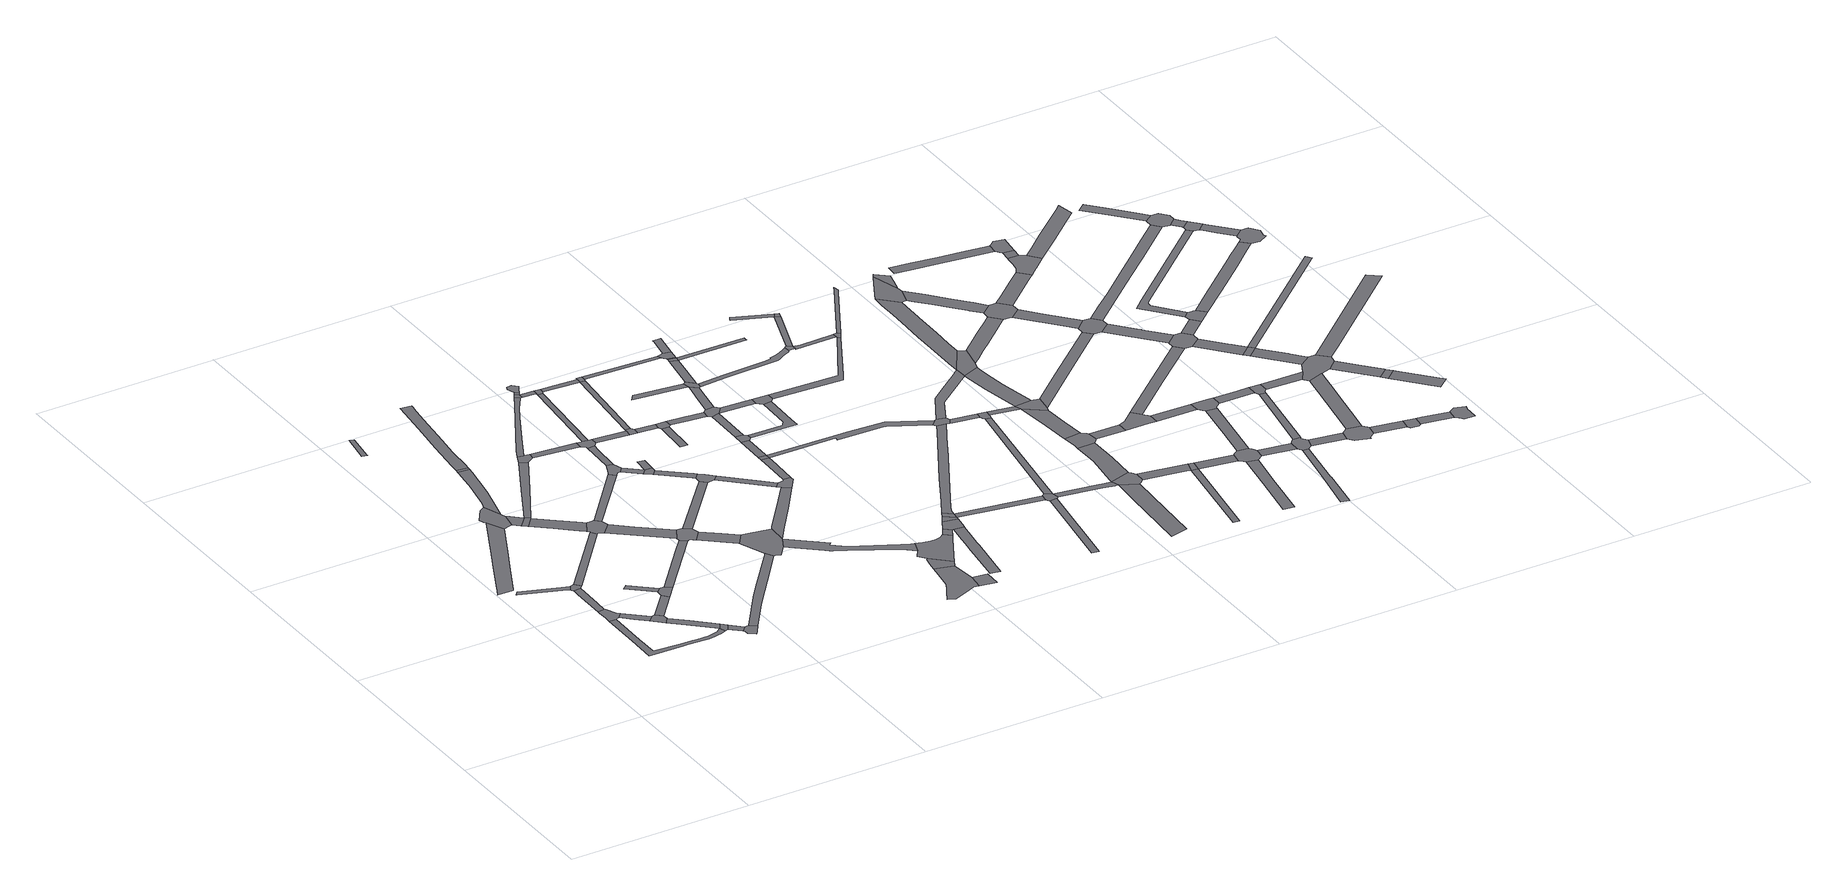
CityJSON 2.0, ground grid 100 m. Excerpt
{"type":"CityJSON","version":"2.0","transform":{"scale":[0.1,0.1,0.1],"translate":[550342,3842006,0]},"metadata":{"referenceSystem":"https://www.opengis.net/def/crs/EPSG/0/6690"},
"CityObjects":{
"road1":{"type":"Road","attributes":{"RoadStructureAttribute.sectionType":"1"},"geometry":[{"type":"MultiSurface","lod":"1","boundaries":[[[0,1,2,3,4,5,6]]]}]},
"road2":{"type":"Road","geometry":[{"type":"MultiSurface","lod":"1","boundaries":[[[7,8,9,10,11,12,13,14,15,16,17]]]}]},
"road3":{"type":"Road","attributes":{"function":"3","RoadStructureAttribute.sectionType":"1"},"geometry":[{"type":"MultiSurface","lod":"1","boundaries":[[[18,19,20,21,22,23,24,25,26,27,28,29,30]]]}]},
"road4":{"type":"Road","attributes":{"RoadStructureAttribute.sectionType":"1"},"geometry":[{"type":"MultiSurface","lod":"1","boundaries":[[[31,32,33,11,10,34,35]]]}]},
"road5":{"type":"Road","attributes":{"RoadStructureAttribute.sectionType":"1"},"geometry":[{"type":"MultiSurface","lod":"1","boundaries":[[[17,16,36,37,38]]]}]},
"road6":{"type":"Road","geometry":[{"type":"MultiSurface","lod":"1","boundaries":[[[39,40,6,5,41,31,35,42,43]]]}]},
"road7":{"type":"Road","attributes":{"RoadStructureAttribute.sectionType":"1"},"geometry":[{"type":"MultiSurface","lod":"1","boundaries":[[[14,44,45,46,47,48,49,50,51,52,53,54,55,56,57,58,59,60,61,62,63,64,65,66,67,68,69,15]]]}]},
"road8":{"type":"Road","geometry":[{"type":"MultiSurface","lod":"1","boundaries":[[[70,38,37,71,72,73]]]}]},
"road9":{"type":"Road","attributes":{"RoadStructureAttribute.sectionType":"1"},"geometry":[{"type":"MultiSurface","lod":"1","boundaries":[[[74,75,72,71,76,57,77]]]}]},
"road10":{"type":"Road","attributes":{"RoadStructureAttribute.sectionType":"1"},"geometry":[{"type":"MultiSurface","lod":"1","boundaries":[[[78,70,73,79]]]}]},
"road11":{"type":"Road","geometry":[{"type":"MultiSurface","lod":"1","boundaries":[[[77,57,56,80,81]]]}]},
"road12":{"type":"Road","geometry":[{"type":"MultiSurface","lod":"1","boundaries":[[[82,83,84,85,86,87]]]}]},
"road13":{"type":"Road","geometry":[{"type":"MultiSurface","lod":"1","boundaries":[[[88,89,90,91,92,18,30,93,94,95,96]]]}]},
"road14":{"type":"Road","attributes":{"RoadStructureAttribute.sectionType":"1"},"geometry":[{"type":"MultiSurface","lod":"1","boundaries":[[[81,80,97,98]]]}]},
"road15":{"type":"Road","attributes":{"RoadStructureAttribute.sectionType":"1"},"geometry":[{"type":"MultiSurface","lod":"1","boundaries":[[[99,39,43,100]]]}]},
"road16":{"type":"Road","geometry":[{"type":"MultiSurface","lod":"1","boundaries":[[[87,86,78,79,101,102]]]}]},
"road17":{"type":"Road","geometry":[{"type":"MultiSurface","lod":"1","boundaries":[[[103,98,97,104,105,106,107,108]]]}]},
"road18":{"type":"Road","attributes":{"RoadStructureAttribute.sectionType":"1"},"geometry":[{"type":"MultiSurface","lod":"1","boundaries":[[[109,110,111,95,94,112,113]]]}]},
"road19":{"type":"Road","geometry":[{"type":"MultiSurface","lod":"1","boundaries":[[[114,115,116,117,118,119]]]}]},
"road20":{"type":"Road","geometry":[{"type":"MultiSurface","lod":"1","boundaries":[[[113,112,120,121,122]]]}]},
"road21":{"type":"Road","attributes":{"function":"3","RoadStructureAttribute.sectionType":"1"},"geometry":[{"type":"MultiSurface","lod":"1","boundaries":[[[123,124,125,126,127,128,88,96,129,130,131,132,133]]]}]},
"road22":{"type":"Road","attributes":{"RoadStructureAttribute.sectionType":"1"},"geometry":[{"type":"MultiSurface","lod":"1","boundaries":[[[134,135,136,121,120,137,138,139,140,141]]]}]},
"road23":{"type":"Road","geometry":[{"type":"MultiSurface","lod":"1","boundaries":[[[142,123,133,143]]]}]},
"road24":{"type":"Road","attributes":{"RoadStructureAttribute.sectionType":"1"},"geometry":[{"type":"MultiSurface","lod":"1","boundaries":[[[144,145,102,101,146]]]}]},
"road25":{"type":"Road","geometry":[{"type":"MultiSurface","lod":"1","boundaries":[[[147,148,141,140,149,99,100,150,151,152,153,154,155,156,157]]]}]},
"road26":{"type":"Road","attributes":{"RoadStructureAttribute.sectionType":"1"},"geometry":[{"type":"MultiSurface","lod":"1","boundaries":[[[158,159,160,113,122,161,162]]]}]},
"road27":{"type":"Road","attributes":{"RoadStructureAttribute.sectionType":"1"},"geometry":[{"type":"MultiSurface","lod":"1","boundaries":[[[163,164,165,103,108,166,167,168,169]]]}]},
"road28":{"type":"Road","attributes":{"function":"3","RoadStructureAttribute.sectionType":"1"},"geometry":[{"type":"MultiSurface","lod":"1","boundaries":[[[170,171,172,173,174,142,143,175,176,177,178,179,180,181,182]]]}]},
"road29":{"type":"Road","attributes":{"RoadStructureAttribute.sectionType":"1"},"geometry":[{"type":"MultiSurface","lod":"1","boundaries":[[[183,153,152,184,185]]]}]},
"road30":{"type":"Road","attributes":{"RoadStructureAttribute.sectionType":"1"},"geometry":[{"type":"MultiSurface","lod":"1","boundaries":[[[186,157,156,187]]]}]},
"road31":{"type":"Road","geometry":[{"type":"MultiSurface","lod":"1","boundaries":[[[188,185,184,189,190,144,146,191,192,193,194,195,196,197,198]]]}]},
"road32":{"type":"Road","geometry":[{"type":"MultiSurface","lod":"1","boundaries":[[[199,158,162,200,201,202,203]]]}]},
"road33":{"type":"Road","attributes":{"RoadStructureAttribute.sectionType":"1"},"geometry":[{"type":"MultiSurface","lod":"1","boundaries":[[[204,196,195,205,206]]]}]},
"road34":{"type":"Road","attributes":{"RoadStructureAttribute.sectionType":"1"},"geometry":[{"type":"MultiSurface","lod":"1","boundaries":[[[201,200,207,208]]]}]},
"road35":{"type":"Road","geometry":[{"type":"MultiSurface","lod":"1","boundaries":[[[209,210,206,205,211,212,213,163,169,214,215,216,217,218]]]}]},
"road36":{"type":"Road","attributes":{"RoadStructureAttribute.sectionType":"1"},"geometry":[{"type":"MultiSurface","lod":"1","boundaries":[[[219,220,221,199,203,222,223,224,225,226]]]}]},
"road37":{"type":"Road","geometry":[{"type":"MultiSurface","lod":"1","boundaries":[[[227,228,186,187,229,230,231,232]]]}]},
"road38":{"type":"Road","attributes":{"RoadStructureAttribute.sectionType":"1"},"geometry":[{"type":"MultiSurface","lod":"1","boundaries":[[[233,198,197,234]]]}]},
"road39":{"type":"Road","attributes":{"RoadStructureAttribute.sectionType":"1"},"geometry":[{"type":"MultiSurface","lod":"1","boundaries":[[[231,230,235,236]]]}]},
"road40":{"type":"Road","attributes":{"RoadStructureAttribute.sectionType":"1"},"geometry":[{"type":"MultiSurface","lod":"1","boundaries":[[[237,238,239,240,241,227,232]]]}]},
"road41":{"type":"Road","geometry":[{"type":"MultiSurface","lod":"1","boundaries":[[[242,208,207,243,240,239,244,245,246,247,248,249]]]}]},
"road42":{"type":"Road","geometry":[{"type":"MultiSurface","lod":"1","boundaries":[[[236,235,250,251,252]]]}]},
"road43":{"type":"Road","geometry":[{"type":"MultiSurface","lod":"1","boundaries":[[[253,254,236,252]]]}]},
"road44":{"type":"Road","attributes":{"RoadStructureAttribute.sectionType":"1"},"geometry":[{"type":"MultiSurface","lod":"1","boundaries":[[[255,251,250,256,257,258,259]]]}]},
"road45":{"type":"Road","attributes":{"RoadStructureAttribute.sectionType":"1"},"geometry":[{"type":"MultiSurface","lod":"1","boundaries":[[[260,249,248,261]]]}]},
"road46":{"type":"Road","geometry":[{"type":"MultiSurface","lod":"1","boundaries":[[[262,219,226,263,264]]]}]},
"road47":{"type":"Road","attributes":{"RoadStructureAttribute.sectionType":"1"},"geometry":[{"type":"MultiSurface","lod":"1","boundaries":[[[246,245,265,266,267]]]}]},
"road48":{"type":"Road","attributes":{"RoadStructureAttribute.sectionType":"1"},"geometry":[{"type":"MultiSurface","lod":"1","boundaries":[[[268,262,264,269]]]}]},
"road49":{"type":"Road","attributes":{"RoadStructureAttribute.sectionType":"1"},"geometry":[{"type":"MultiSurface","lod":"1","boundaries":[[[270,271,272,273,274,275,217,216,276,277,278,279,280,281,282,283]]]}]},
"road50":{"type":"Road","geometry":[{"type":"MultiSurface","lod":"1","boundaries":[[[284,285,259,258,233,234,286,287]]]}]},
"road51":{"type":"Road","geometry":[{"type":"MultiSurface","lod":"1","boundaries":[[[288,289,290,291,292,268,269,293,294]]]}]},
"road52":{"type":"Road","attributes":{"RoadStructureAttribute.sectionType":"1"},"geometry":[{"type":"MultiSurface","lod":"1","boundaries":[[[295,296,297,218,217,298,299,300,301]]]}]},
"road53":{"type":"Road","attributes":{"RoadStructureAttribute.sectionType":"1"},"geometry":[{"type":"MultiSurface","lod":"1","boundaries":[[[264,263,302,303,304]]]}]},
"road54":{"type":"Road","geometry":[{"type":"MultiSurface","lod":"1","boundaries":[[[305,306,307,308,309,310,311,312,313,314,315,316,317,318,319,320]]]}]},
"road55":{"type":"Road","geometry":[{"type":"MultiSurface","lod":"1","boundaries":[[[304,303,260,261,321,322]]]}]},
"road56":{"type":"Road","geometry":[{"type":"MultiSurface","lod":"1","boundaries":[[[323,267,266,324,325,326]]]}]},
"road57":{"type":"Road","attributes":{"RoadStructureAttribute.sectionType":"1"},"geometry":[{"type":"MultiSurface","lod":"1","boundaries":[[[327,287,286,328,329,330,331]]]}]},
"road58":{"type":"Road","attributes":{"RoadStructureAttribute.sectionType":"1"},"geometry":[{"type":"MultiSurface","lod":"1","boundaries":[[[325,324,332,333]]]}]},
"road59":{"type":"Road","attributes":{"RoadStructureAttribute.sectionType":"1"},"geometry":[{"type":"MultiSurface","lod":"1","boundaries":[[[334,335,336,305,320,337]]]}]},
"road60":{"type":"Road","attributes":{"RoadStructureAttribute.sectionType":"1"},"geometry":[{"type":"MultiSurface","lod":"1","boundaries":[[[317,316,338,339]]]}]},
"road61":{"type":"Road","attributes":{"RoadStructureAttribute.sectionType":"1"},"geometry":[{"type":"MultiSurface","lod":"1","boundaries":[[[340,341,322,321,342,343,344,345]]]}]},
"road62":{"type":"Road","attributes":{"RoadStructureAttribute.sectionType":"1"},"geometry":[{"type":"MultiSurface","lod":"1","boundaries":[[[344,323,326,346]]]}]},
"road63":{"type":"Road","geometry":[{"type":"MultiSurface","lod":"1","boundaries":[[[347,348,349,350,351]]]}]},
"road64":{"type":"Road","geometry":[{"type":"MultiSurface","lod":"1","boundaries":[[[352,353,331,330,354,295,301,355,356]]]}]},
"road65":{"type":"Road","geometry":[{"type":"MultiSurface","lod":"1","boundaries":[[[333,332,357,358,347,351,359,360,361,362]]]}]},
"road66":{"type":"Road","geometry":[{"type":"MultiSurface","lod":"1","boundaries":[[[363,364,365,366,367,368,369,370,283,282,371,372,334,337,373,374,375]]]}]},
"road67":{"type":"Road","geometry":[{"type":"MultiSurface","lod":"1","boundaries":[[[376,377,378,345,344,346,379,380]]]}]},
"road68":{"type":"Road","attributes":{"RoadStructureAttribute.sectionType":"1"},"geometry":[{"type":"MultiSurface","lod":"1","boundaries":[[[381,382,352,356,383,384,385]]]}]},
"road69":{"type":"Road","geometry":[{"type":"MultiSurface","lod":"1","boundaries":[[[386,381,385,387]]]}]},
"road70":{"type":"Road","attributes":{"RoadStructureAttribute.sectionType":"1"},"geometry":[{"type":"MultiSurface","lod":"1","boundaries":[[[388,389,362,361,390,391,392]]]}]},
"road71":{"type":"Road","attributes":{"RoadStructureAttribute.sectionType":"1"},"geometry":[{"type":"MultiSurface","lod":"1","boundaries":[[[393,386,387,394,395]]]}]},
"road72":{"type":"Road","attributes":{"RoadStructureAttribute.sectionType":"1"},"geometry":[{"type":"MultiSurface","lod":"1","boundaries":[[[396,397,398,399,400,401,402,403,404,405,406,407]]]}]},
"road73":{"type":"Road","attributes":{"RoadStructureAttribute.sectionType":"1"},"geometry":[{"type":"MultiSurface","lod":"1","boundaries":[[[408,409,363,375,410,411]]]}]},
"road74":{"type":"Road","geometry":[{"type":"MultiSurface","lod":"1","boundaries":[[[412,393,395,413,414,415]]]}]},
"road75":{"type":"Road","attributes":{"RoadStructureAttribute.sectionType":"1"},"geometry":[{"type":"MultiSurface","lod":"1","boundaries":[[[416,417,412,415]]]}]},
"road76":{"type":"Road","attributes":{"RoadStructureAttribute.sectionType":"1"},"geometry":[{"type":"MultiSurface","lod":"1","boundaries":[[[418,419,420,421,422,423,424]]]}]},
"road77":{"type":"Road","geometry":[{"type":"MultiSurface","lod":"1","boundaries":[[[425,408,411,396,407,426,427]]]}]},
"road78":{"type":"Road","geometry":[{"type":"MultiSurface","lod":"1","boundaries":[[[428,429,392,391,417,416,430]]]}]},
"road79":{"type":"Road","geometry":[{"type":"MultiSurface","lod":"1","boundaries":[[[431,432,425,427,433,434,435,436]]]}]},
"road80":{"type":"Road","attributes":{"RoadStructureAttribute.sectionType":"1"},"geometry":[{"type":"MultiSurface","lod":"1","boundaries":[[[380,379,437,438]]]}]},
"road81":{"type":"Road","attributes":{"RoadStructureAttribute.sectionType":"1"},"geometry":[{"type":"MultiSurface","lod":"1","boundaries":[[[439,431,436,440]]]}]},
"road82":{"type":"Road","attributes":{"RoadStructureAttribute.sectionType":"1"},"geometry":[{"type":"MultiSurface","lod":"1","boundaries":[[[423,441,442,429,428,443,444]]]}]},
"road83":{"type":"Road","attributes":{"RoadStructureAttribute.sectionType":"1"},"geometry":[{"type":"MultiSurface","lod":"1","boundaries":[[[445,446,447,448,449,450,451,414,413]]]}]},
"road84":{"type":"Road","attributes":{"RoadStructureAttribute.sectionType":"1"},"geometry":[{"type":"MultiSurface","lod":"1","boundaries":[[[430,416,452,453]]]}]},
"road85":{"type":"Road","geometry":[{"type":"MultiSurface","lod":"1","boundaries":[[[454,455,424,423,444,456,457,458]]]}]},
"road86":{"type":"Road","attributes":{"RoadStructureAttribute.sectionType":"1"},"geometry":[{"type":"MultiSurface","lod":"1","boundaries":[[[459,454,458,460,461,462,463]]]}]},
"road87":{"type":"Road","geometry":[{"type":"MultiSurface","lod":"1","boundaries":[[[464,459,463,465]]]}]},
"road88":{"type":"Road","attributes":{"RoadStructureAttribute.sectionType":"1"},"geometry":[{"type":"MultiSurface","lod":"1","boundaries":[[[466,464,465,467]]]}]},
"road89":{"type":"Road","geometry":[{"type":"MultiSurface","lod":"1","boundaries":[[[453,452,448,447,468,469]]]}]},
"road90":{"type":"Road","geometry":[{"type":"MultiSurface","lod":"1","boundaries":[[[470,471,438,437,472,466,467,473]]]}]},
"road91":{"type":"Road","attributes":{"RoadStructureAttribute.sectionType":"1"},"geometry":[{"type":"MultiSurface","lod":"1","boundaries":[[[440,436,474,475,476]]]}]},
"road92":{"type":"Road","attributes":{"RoadStructureAttribute.sectionType":"1"},"geometry":[{"type":"MultiSurface","lod":"1","boundaries":[[[477,478,479,387,385,480,481,482,483,484,485,486,487,488,489,490]]]}]},
"road93":{"type":"Road","attributes":{"RoadStructureAttribute.sectionType":"1"},"geometry":[{"type":"MultiSurface","lod":"1","boundaries":[[[491,492,470,473,493]]]}]},
"road94":{"type":"Road","attributes":{"RoadStructureAttribute.sectionType":"1"},"geometry":[{"type":"MultiSurface","lod":"1","boundaries":[[[494,495,496,497,498,439,440,499,500,501,502,503,504,505,506]]]}]},
"road95":{"type":"Road","attributes":{"RoadStructureAttribute.sectionType":"1"},"geometry":[{"type":"MultiSurface","lod":"1","boundaries":[[[507,508,509,510]]]}]},
"road96":{"type":"Road","attributes":{"RoadStructureAttribute.sectionType":"1"},"geometry":[{"type":"MultiSurface","lod":"1","boundaries":[[[511,512,513,514,515,516,517,518,519,520,457,456,521,522,523,524,525,526,527]]]}]},
"road97":{"type":"Road","attributes":{"RoadStructureAttribute.sectionType":"1"},"geometry":[{"type":"MultiSurface","lod":"1","boundaries":[[[528,529,530,465,463]]]}]},
"road98":{"type":"Road","geometry":[{"type":"MultiSurface","lod":"1","boundaries":[[[531,532,476,475,533,508,507,534,535,536,537]]]}]},
"road99":{"type":"Road","attributes":{"RoadStructureAttribute.sectionType":"1"},"geometry":[{"type":"MultiSurface","lod":"1","boundaries":[[[538,539,540,469,468,541,542,543,544]]]}]},
"road100":{"type":"Road","attributes":{"RoadStructureAttribute.sectionType":"1"},"geometry":[{"type":"MultiSurface","lod":"1","boundaries":[[[545,546,537,536,547,548,549,550,551]]]}]},
"road101":{"type":"Road","geometry":[{"type":"MultiSurface","lod":"1","boundaries":[[[552,490,489,494,506,553,554,555]]]}]},
"road102":{"type":"Road","attributes":{"RoadStructureAttribute.sectionType":"1"},"geometry":[{"type":"MultiSurface","lod":"1","boundaries":[[[556,531,537,557]]]}]},
"road103":{"type":"Road","geometry":[{"type":"MultiSurface","lod":"1","boundaries":[[[558,559,511,527,560,561]]]}]},
"road104":{"type":"Road","attributes":{"RoadStructureAttribute.sectionType":"1"},"geometry":[{"type":"MultiSurface","lod":"1","boundaries":[[[550,562,563,564,565,566]]]}]},
"road105":{"type":"Road","attributes":{"RoadStructureAttribute.sectionType":"1"},"geometry":[{"type":"MultiSurface","lod":"1","boundaries":[[[567,554,553,568,569,570,571]]]}]},
"road106":{"type":"Road","attributes":{"RoadStructureAttribute.sectionType":"1"},"geometry":[{"type":"MultiSurface","lod":"1","boundaries":[[[572,558,561,573]]]}]},
"road107":{"type":"Road","geometry":[{"type":"MultiSurface","lod":"1","boundaries":[[[574,575,576,572,577]]]}]},
"road108":{"type":"Road","attributes":{"RoadStructureAttribute.sectionType":"1"},"geometry":[{"type":"MultiSurface","lod":"1","boundaries":[[[578,561,560,579,580,581,582]]]}]},
"road109":{"type":"Road","geometry":[{"type":"MultiSurface","lod":"1","boundaries":[[[583,571,570,584,585,556,557,586,587,588,589]]]}]},
"road110":{"type":"Road","geometry":[{"type":"MultiSurface","lod":"1","boundaries":[[[590,591,551,550,566,592,593,594,595]]]}]},
"road111":{"type":"Road","attributes":{"RoadStructureAttribute.sectionType":"1"},"geometry":[{"type":"MultiSurface","lod":"1","boundaries":[[[596,597,598,599,600,601,552,555,602,603]]]}]},
"road112":{"type":"Road","geometry":[{"type":"MultiSurface","lod":"1","boundaries":[[[577,572,573,604]]]}]},
"road113":{"type":"Road","attributes":{"RoadStructureAttribute.sectionType":"1"},"geometry":[{"type":"MultiSurface","lod":"1","boundaries":[[[605,606,607,608,551,591,609,610]]]}]},
"road114":{"type":"Road","attributes":{"RoadStructureAttribute.sectionType":"1"},"geometry":[{"type":"MultiSurface","lod":"1","boundaries":[[[589,588,611,612,613,614]]]}]},
"road115":{"type":"Road","geometry":[{"type":"MultiSurface","lod":"1","boundaries":[[[615,582,581,538,544,616]]]}]},
"road116":{"type":"Road","geometry":[{"type":"MultiSurface","lod":"1","boundaries":[[[617,618,619,620,621,605,610,622,623,624]]]}]},
"road117":{"type":"Road","attributes":{"RoadStructureAttribute.sectionType":"1"},"geometry":[{"type":"MultiSurface","lod":"1","boundaries":[[[613,625,620,619,626,627]]]}]},
"road118":{"type":"Road","attributes":{"RoadStructureAttribute.sectionType":"1"},"geometry":[{"type":"MultiSurface","lod":"1","boundaries":[[[628,629,630,631]]]}]},
"road119":{"type":"Road","attributes":{"RoadStructureAttribute.sectionType":"1"},"geometry":[{"type":"MultiSurface","lod":"1","boundaries":[[[632,595,594,633,634,628,635]]]}]},
"road120":{"type":"Road","geometry":[{"type":"MultiSurface","lod":"1","boundaries":[[[636,637,638,614,613,627,639,640]]]}]},
"road121":{"type":"Road","attributes":{"RoadStructureAttribute.sectionType":"1"},"geometry":[{"type":"MultiSurface","lod":"1","boundaries":[[[641,642,643,644,603,645,646,647,614,638]]]}]},
"road122":{"type":"Road","attributes":{"RoadStructureAttribute.sectionType":"1"},"geometry":[{"type":"MultiSurface","lod":"1","boundaries":[[[648,649,615,616,650,651]]]}]},
"road123":{"type":"Road","attributes":{"RoadStructureAttribute.sectionType":"1"},"geometry":[{"type":"MultiSurface","lod":"1","boundaries":[[[624,623,652,653]]]}]},
"road124":{"type":"Road","geometry":[{"type":"MultiSurface","lod":"1","boundaries":[[[654,655,656,596,603,644,657,658]]]}]},
"road125":{"type":"Road","geometry":[{"type":"MultiSurface","lod":"1","boundaries":[[[635,628,631,659]]]}]},
"road126":{"type":"Road","attributes":{"RoadStructureAttribute.sectionType":"1"},"geometry":[{"type":"MultiSurface","lod":"1","boundaries":[[[660,661,662,663,664,665,666,667,668,596,656,669,670,671,672]]]}]},
"road127":{"type":"Road","attributes":{"RoadStructureAttribute.sectionType":"1"},"geometry":[{"type":"MultiSurface","lod":"1","boundaries":[[[659,631,673,674,675]]]}]},
"road128":{"type":"Road","attributes":{"RoadStructureAttribute.sectionType":"1"},"geometry":[{"type":"MultiSurface","lod":"1","boundaries":[[[676,677,678,679,680,681]]]}]},
"road129":{"type":"Road","geometry":[{"type":"MultiSurface","lod":"1","boundaries":[[[682,683,653,652,684,685,686,687,688,689]]]}]},
"road130":{"type":"Road","attributes":{"RoadStructureAttribute.sectionType":"1"},"geometry":[{"type":"MultiSurface","lod":"1","boundaries":[[[690,691,692,693,694,695,696,697,658,657,698,699,700,701,702,703,704,705,706]]]}]},
"road131":{"type":"Road","geometry":[{"type":"MultiSurface","lod":"1","boundaries":[[[707,708,660,672,709,710,711]]]}]},
"road132":{"type":"Road","geometry":[{"type":"MultiSurface","lod":"1","boundaries":[[[712,713,714,675,674,715,716,676,681,717,718,719,720,721,722,723]]]}]},
"road133":{"type":"Road","attributes":{"RoadStructureAttribute.sectionType":"1"},"geometry":[{"type":"MultiSurface","lod":"1","boundaries":[[[724,725,640,639,726,727,728,729]]]}]},
"road134":{"type":"Road","attributes":{"RoadStructureAttribute.sectionType":"1"},"geometry":[{"type":"MultiSurface","lod":"1","boundaries":[[[686,685,730,731]]]}]},
"road135":{"type":"Road","geometry":[{"type":"MultiSurface","lod":"1","boundaries":[[[732,707,711,733,734]]]}]},
"road136":{"type":"Road","attributes":{"RoadStructureAttribute.sectionType":"1"},"geometry":[{"type":"MultiSurface","lod":"1","boundaries":[[[735,736,737,738,739,740,741]]]}]},
"road137":{"type":"Road","attributes":{"RoadStructureAttribute.sectionType":"1"},"geometry":[{"type":"MultiSurface","lod":"1","boundaries":[[[742,743,712,723,744]]]}]},
"road138":{"type":"Road","attributes":{"RoadStructureAttribute.sectionType":"1"},"geometry":[{"type":"MultiSurface","lod":"1","boundaries":[[[745,746,747,748,749,710,709,750,751,752,753,754,755,756]]]}]},
"road139":{"type":"Road","attributes":{"RoadStructureAttribute.sectionType":"1"},"geometry":[{"type":"MultiSurface","lod":"1","boundaries":[[[720,719,757,758]]]}]},
"road140":{"type":"Road","geometry":[{"type":"MultiSurface","lod":"1","boundaries":[[[759,756,755,760,690,706,761,762,763,764,765,766,767]]]}]},
"road141":{"type":"Road","geometry":[{"type":"MultiSurface","lod":"1","boundaries":[[[768,769,731,730,742,744,770,771,772]]]}]},
"road142":{"type":"Road","attributes":{"RoadStructureAttribute.sectionType":"1"},"geometry":[{"type":"MultiSurface","lod":"1","boundaries":[[[773,774,682,689,775,776]]]}]},
"road143":{"type":"Road","geometry":[{"type":"MultiSurface","lod":"1","boundaries":[[[777,778,779,758,757,780,781,782,735,741,783,784,785,786,787,788,789]]]}]},
"road144":{"type":"Road","attributes":{"RoadStructureAttribute.sectionType":"1"},"geometry":[{"type":"MultiSurface","lod":"1","boundaries":[[[790,791,764,763,792,793,794,795]]]}]},
"road145":{"type":"Road","attributes":{"RoadStructureAttribute.sectionType":"1"},"geometry":[{"type":"MultiSurface","lod":"1","boundaries":[[[786,785,796,797]]]}]},
"road146":{"type":"Road","attributes":{"RoadStructureAttribute.sectionType":"1"},"geometry":[{"type":"MultiSurface","lod":"1","boundaries":[[[798,772,771,799,800,801]]]}]},
"road147":{"type":"Road","attributes":{"RoadStructureAttribute.sectionType":"1"},"geometry":[{"type":"MultiSurface","lod":"1","boundaries":[[[802,803,804,777,789,805]]]}]},
"road148":{"type":"Road","attributes":{"RoadStructureAttribute.sectionType":"1"},"geometry":[{"type":"MultiSurface","lod":"1","boundaries":[[[806,807,808,809,810,811,812,813,814,815]]]}]},
"road149":{"type":"Road","geometry":[{"type":"MultiSurface","lod":"1","boundaries":[[[816,795,794,817,724,729,818,819,820,821,822,823]]]}]},
"road150":{"type":"Road","attributes":{"RoadStructureAttribute.sectionType":"1"},"geometry":[{"type":"MultiSurface","lod":"1","boundaries":[[[824,825,826,767,766,827,828,829]]]}]},
"road151":{"type":"Road","geometry":[{"type":"MultiSurface","lod":"1","boundaries":[[[801,800,830,802,805,831,832,833,834]]]}]},
"road152":{"type":"Road","attributes":{"RoadStructureAttribute.sectionType":"1"},"geometry":[{"type":"MultiSurface","lod":"1","boundaries":[[[835,836,837,820,819,838,839,840,841]]]}]},
"road153":{"type":"Road","geometry":[{"type":"MultiSurface","lod":"1","boundaries":[[[842,843,844,797,796,845,846,847,848,849,850,851,852]]]}]},
"road154":{"type":"Road","geometry":[{"type":"MultiSurface","lod":"1","boundaries":[[[853,841,840,854,773,776,855,856,857,858,859]]]}]},
"road155":{"type":"Road","geometry":[{"type":"MultiSurface","lod":"1","boundaries":[[[860,861,862,863,824,829,864,865,866,867,868,869,870]]]}]},
"road156":{"type":"Road","attributes":{"RoadStructureAttribute.sectionType":"1"},"geometry":[{"type":"MultiSurface","lod":"1","boundaries":[[[871,872,834,833,873,874]]]}]},
"road157":{"type":"Road","attributes":{"RoadStructureAttribute.sectionType":"1"},"geometry":[{"type":"MultiSurface","lod":"1","boundaries":[[[850,849,875,876]]]}]},
"road158":{"type":"Road","attributes":{"RoadStructureAttribute.sectionType":"1"},"geometry":[{"type":"MultiSurface","lod":"1","boundaries":[[[877,878,879,880,881,882,883,884,885,842,852]]]}]},
"road159":{"type":"Road","attributes":{"RoadStructureAttribute.sectionType":"1"},"geometry":[{"type":"MultiSurface","lod":"1","boundaries":[[[886,860,870,887]]]}]},
"road160":{"type":"Road","attributes":{"RoadStructureAttribute.sectionType":"1"},"geometry":[{"type":"MultiSurface","lod":"1","boundaries":[[[888,889,890,857,856,891,892]]]}]},
"road161":{"type":"Road","geometry":[{"type":"MultiSurface","lod":"1","boundaries":[[[893,894,895,815,814,896,897,886,887,898,899]]]}]},
"road162":{"type":"Road","attributes":{"RoadStructureAttribute.sectionType":"1"},"geometry":[{"type":"MultiSurface","lod":"1","boundaries":[[[900,859,858,901]]]}]},
"road163":{"type":"Road","geometry":[{"type":"MultiSurface","lod":"1","boundaries":[[[892,891,902,903]]]}]},
"road164":{"type":"Road","geometry":[{"type":"MultiSurface","lod":"1","boundaries":[[[876,875,904,905,906,907]]]}]},
"road165":{"type":"Road","attributes":{"RoadStructureAttribute.sectionType":"1"},"geometry":[{"type":"MultiSurface","lod":"1","boundaries":[[[908,909,910,911,903,902,912,913]]]}]},
"road166":{"type":"Road","geometry":[{"type":"MultiSurface","lod":"1","boundaries":[[[914,915,916,917,900,901,918,919]]]}]},
"road167":{"type":"Road","geometry":[{"type":"MultiSurface","lod":"1","boundaries":[[[913,912,920,874,873,921,882,881,922,923,924,925,926,927,928]]]}]},
"road168":{"type":"Road","attributes":{"RoadStructureAttribute.sectionType":"1"},"geometry":[{"type":"MultiSurface","lod":"1","boundaries":[[[929,907,906,930,931,932,933]]]}]},
"road169":{"type":"Road","attributes":{"RoadStructureAttribute.sectionType":"1"},"geometry":[{"type":"MultiSurface","lod":"1","boundaries":[[[934,935,936,937,938,939,823,822,940,941,942,943,944]]]}]},
"road170":{"type":"Road","attributes":{"RoadStructureAttribute.sectionType":"1"},"geometry":[{"type":"MultiSurface","lod":"1","boundaries":[[[945,946,947,948,949,867,866,950,951,952]]]}]},
"road171":{"type":"Road","attributes":{"RoadStructureAttribute.sectionType":"1"},"geometry":[{"type":"MultiSurface","lod":"1","boundaries":[[[953,954,924,923,955,956,957]]]}]},
"road172":{"type":"Road","geometry":[{"type":"MultiSurface","lod":"1","boundaries":[[[958,959,960,933,932,961,962,963,964,965,966,967,968]]]}]},
"road173":{"type":"Road","attributes":{"RoadStructureAttribute.sectionType":"1"},"geometry":[{"type":"MultiSurface","lod":"1","boundaries":[[[969,970,971,972,917,916,973,974,975,976,977]]]}]},
"road174":{"type":"Road","geometry":[{"type":"MultiSurface","lod":"1","boundaries":[[[957,956,978,979]]]}]},
"road175":{"type":"Road","attributes":{"RoadStructureAttribute.sectionType":"1"},"geometry":[{"type":"MultiSurface","lod":"1","boundaries":[[[980,981,979,978,982,983]]]}]},
"road176":{"type":"Road","attributes":{"RoadStructureAttribute.sectionType":"1"},"geometry":[{"type":"MultiSurface","lod":"1","boundaries":[[[984,985,986,987,988,919,918,989,990,991,992]]]}]},
"road177":{"type":"Road","attributes":{"RoadStructureAttribute.sectionType":"1"},"geometry":[{"type":"MultiSurface","lod":"1","boundaries":[[[993,892,903,994]]]}]},
"road178":{"type":"Road","attributes":{"RoadStructureAttribute.sectionType":"1"},"geometry":[{"type":"MultiSurface","lod":"1","boundaries":[[[995,996,997,998,999,1000,1001,1002]]]}]},
"road179":{"type":"Road","attributes":{"RoadStructureAttribute.sectionType":"1"},"geometry":[{"type":"MultiSurface","lod":"1","boundaries":[[[1003,1004,1005,928,927,1006,1007,1008]]]}]},
"road180":{"type":"Road","geometry":[{"type":"MultiSurface","lod":"1","boundaries":[[[1009,1002,1001,1010,934,944,1011,1012,1013,1014,1015,1016]]]}]},
"road181":{"type":"Road","attributes":{"RoadStructureAttribute.sectionType":"1"},"geometry":[{"type":"MultiSurface","lod":"1","boundaries":[[[1017,1013,1012,1018,1019,1020]]]}]},
"road182":{"type":"Road","geometry":[{"type":"MultiSurface","lod":"1","boundaries":[[[1020,1019,1021,1022,969,977,1023,1024,1025]]]}]},
"road183":{"type":"Road","attributes":{"RoadStructureAttribute.sectionType":"1"},"geometry":[{"type":"MultiSurface","lod":"1","boundaries":[[[1026,1025,1024,1027,1028,1029,1030]]]}]},
"road184":{"type":"Road","geometry":[{"type":"MultiSurface","lod":"1","boundaries":[[[1031,1032,1030,1029,1033,1034,1035,984,992,1036,1037,1038,1039,1040,1041,1042,1043,1044]]]}]}
},
"vertices":[
[311,1260,0],[106,1335,0],[86,1310,0],[90,1308,0],[323,1222,0],[334,1217,0],[351,1245,0],
[410,916,0],[382,967,0],[381,970,0],[379,973,0],[341,967,0],[341,951,0],[340,897,0],[340,861,0],[378,861,0],[398,868,0],[426,900,0],
[318,1977,0],[186,1712,0],[114,1567,0],[104,1548,0],[101,1542,0],[38,1416,0],[29,1397,0],[8,1358,0],[95,1355,0],[100,1363,0],[185,1531,0],[263,1685,0],[364,1885,0],
[344,1203,0],[344,1192,0],[344,1158,0],[381,1042,0],[384,1203,0],
[453,816,0],[509,763,0],[538,795,0],
[376,1255,0],[357,1247,0],[338,1212,0],[390,1210,0],[401,1223,0],
[337,641,0],[334,479,0],[364,478,0],[525,473,0],[551,472,0],[614,470,0],[633,470,0],[666,468,0],[696,471,0],[724,477,0],[745,482,0],[756,484,0],[771,491,0],[761,527,0],[739,511,0],[734,507,0],[733,506,0],[711,499,0],[679,494,0],[649,493,0],[614,494,0],[589,495,0],[523,498,0],[374,506,0],[375,638,0],[378,860,0],
[558,800,0],[568,708,0],[594,744,0],[591,770,0],
[673,668,0],[594,743,0],[624,656,0],[784,563,0],
[682,943,0],[710,910,0],
[789,500,0],[812,536,0],
[585,1115,0],[573,1102,0],[560,1090,0],[561,1089,0],[686,981,0],[709,1006,0],
[387,2113,0],[373,2103,0],[354,2090,0],[303,2016,0],[313,1990,0],[402,1894,0],[413,1897,0],[431,1985,0],[423,2014,0],
[846,448,0],[874,478,0],
[703,1639,0],[725,1611,0],
[770,980,0],[739,1007,0],
[896,481,0],[854,440,0],[852,415,0],[888,391,0],[900,408,0],[933,454,0],
[498,1928,0],[448,1971,0],[440,1977,0],[450,1866,0],[501,1925,0],
[161,2998,0],[136,2838,0],[149,2834,0],[163,2830,0],[163,2832,0],[187,2992,0],
[476,1844,0],[527,1904,0],[528,1906,0],
[452,2466,0],[451,2455,0],[447,2422,0],[435,2335,0],[426,2276,0],[400,2150,0],[452,2132,0],[474,2219,0],[485,2276,0],[513,2429,0],[516,2460,0],
[719,1741,0],[696,1760,0],[594,1845,0],[570,1764,0],[626,1715,0],[666,1679,0],[693,1656,0],[733,1729,0],
[454,2484,0],[518,2478,0],
[1030,1352,0],[968,1279,0],[1065,1327,0],
[777,1729,0],[763,1729,0],[708,1643,0],[728,1611,0],[748,1610,0],[757,1602,0],[813,1662,0],[806,1693,0],[804,1702,0],[806,1704,0],[779,1729,0],
[753,2391,0],[632,2167,0],[628,2160,0],[667,2148,0],[795,2372,0],
[1321,1030,0],[1116,777,0],[1052,697,0],[1050,617,0],[1134,721,0],[1193,796,0],[1345,989,0],
[533,3135,0],[526,3081,0],[507,2921,0],[481,2723,0],[460,2532,0],[521,2511,0],[531,2640,0],[542,2724,0],[553,2821,0],[567,2935,0],[584,3069,0],[591,3116,0],[593,3128,0],
[914,1577,0],[1030,1374,0],[1070,1445,0],
[1065,2070,0],[1095,2044,0],
[1104,1443,0],[1030,1367,0],[1030,1357,0],[1066,1328,0],[1068,1330,0],[1080,1331,0],[1092,1321,0],[1104,1312,0],[1152,1375,0],[1140,1413,0],[1106,1443,0],
[777,2444,0],[835,2395,0],[839,2434,0],[813,2437,0],[809,2437,0],
[1239,1304,0],[1264,1177,0],[1312,1242,0],
[1085,2367,0],[1089,2411,0],
[1416,1225,0],[1350,1236,0],[1279,1139,0],[1319,1038,0],[1321,1032,0],[1363,991,0],[1381,979,0],[1430,1038,0],[1465,1108,0],[1470,1216,0],
[1056,2935,0],[1024,2879,0],[802,2499,0],[886,2585,0],[982,2763,0],[1029,2843,0],[1046,2866,0],[1080,2921,0],
[1100,2150,0],[1066,2071,0],[1111,2062,0],[1128,2063,0],[1152,2094,0],[1135,2143,0],
[1406,1788,0],[1436,1758,0],
[1214,1990,0],[1239,2020,0],
[1148,2316,0],[1149,2330,0],[1150,2340,0],[1110,2338,0],[1110,2336,0],
[1117,2408,0],[1110,2347,0],[1168,2361,0],[1169,2362,0],[1171,2401,0],[1152,2403,0],[1152,2404,0],[1122,2408,0],
[1250,1959,0],[1276,1989,0],[1279,2016,0],
[1287,2098,0],[1248,2103,0],
[1423,1865,0],[1397,1834,0],[1401,1831,0],[1410,1823,0],[1436,1854,0],
[1168,2903,0],[1195,2901,0],
[1072,2962,0],[1091,2920,0],[1093,2950,0],
[1170,2363,0],[1351,2345,0],[1355,2385,0],
[1083,2982,0],[1102,2966,0],
[1983,739,0],[1974,743,0],[1928,763,0],[1695,885,0],[1632,938,0],[1646,955,0],[1586,904,0],[1602,890,0],[1618,882,0],[1677,851,0],[1904,721,0],[1947,687,0],[1967,671,0],[1990,737,0],
[1463,1831,0],[1450,1842,0],[1476,1761,0],[1505,1791,0],
[1105,3046,0],[1078,3042,0],[1069,3023,0],[1078,2998,0],[1079,2995,0],[1117,2993,0],[1134,3021,0],
[1717,1532,0],[1600,1383,0],[1484,1235,0],[1479,1128,0],[1532,1198,0],[1641,1345,0],[1757,1503,0],
[1165,2915,0],[1169,2915,0],[1171,2945,0],
[1944,482,0],[1930,399,0],[1917,322,0],[1896,284,0],[1886,268,0],[1880,257,0],[1847,198,0],[1887,177,0],[1942,200,0],[1992,222,0],[2019,233,0],[2047,229,0],[2057,317,0],[2055,333,0],[2050,400,0],[2045,456,0],
[1205,2914,0],[1207,2943,0],
[1356,2396,0],[1393,2341,0],[1397,2379,0],[1384,2394,0],
[1647,1654,0],[1619,1625,0],[1633,1612,0],[1698,1550,0],[1725,1579,0],
[1504,2330,0],[1508,2368,0],
[1968,583,0],[1960,576,0],[1953,534,0],[2066,493,0],
[2139,214,0],[2140,304,0],
[1408,2931,0],[1284,2937,0],[1288,2911,0],[1405,2902,0],[1406,2902,0],[1409,2931,0],
[1436,2899,0],
[1513,2314,0],[1500,2118,0],[1520,2117,0],[1540,2115,0],[1553,2311,0],
[1766,1595,0],[1756,1582,0],[1708,1541,0],[1806,1570,0],[1807,1593,0],
[1505,2328,0],[1509,2320,0],[1560,2317,0],[1566,2322,0],[1567,2323,0],[1566,2363,0],
[2152,742,0],[2124,723,0],[2104,718,0],[2100,718,0],[2071,717,0],[2029,724,0],[2014,729,0],[2008,731,0],[1966,669,0],[1937,626,0],[2092,540,0],[2171,680,0],[2188,710,0],
[1429,2940,0],[1410,2941,0],[1410,2936,0],[1437,2912,0],[1439,2940,0],
[1770,1808,0],[1769,1768,0],[1814,1783,0],[1814,1801,0],[1814,1807,0],
[1771,1836,0],[1814,1834,0],
[1677,2353,0],[1676,2353,0],[1673,2313,0],[1763,2304,0],[1770,2344,0],
[1775,2004,0],[1814,1843,0],[1819,2001,0],
[2222,757,0],[2209,678,0],[2207,661,0],[2205,648,0],[2194,580,0],[2193,572,0],[2153,301,0],[2206,292,0],[2249,563,0],[2253,593,0],[2265,669,0],[2278,750,0],
[2178,788,0],[2173,779,0],[2208,746,0],[2215,757,0],
[1776,2062,0],[1837,2016,0],[1836,2046,0],[1820,2061,0],
[1826,2297,0],[1781,2287,0],
[1559,2659,0],[1546,2642,0],[1532,2624,0],[1544,2623,0],[1831,2590,0],[1833,2590,0],[1825,2627,0],
[2211,845,0],[2279,753,0],[2291,830,0],
[1837,2364,0],[1790,2359,0],[1858,2337,0],
[2238,893,0],[2217,856,0],[2292,833,0],[2293,841,0],[2293,844,0],[2294,846,0],
[1863,2897,0],[1854,2920,0],
[2254,920,0],[2298,882,0],
[1827,2558,0],[1811,2479,0],[1858,2477,0],[1872,2556,0],
[2095,2010,0],[2096,2067,0],[2101,2264,0],[2056,2259,0],[2051,2068,0],[2036,2049,0],[2030,2041,0],
[2029,2287,0],[2031,2330,0],
[1842,2639,0],[1828,2629,0],[1881,2564,0],[1888,2593,0],[1882,2602,0],
[1878,2847,0],[1883,2608,0],[1916,2809,0],[1921,2835,0],[1922,2835,0],
[1881,2868,0],[1925,2858,0],
[1883,2877,0],[1926,2867,0],
[2121,2282,0],[2123,2327,0],
[1891,2931,0],[1875,2926,0],[1871,2888,0],[1935,2921,0],
[2748,772,0],[2749,771,0],[2753,809,0],
[2470,1814,0],[2265,1822,0],[2188,1824,0],[2188,1801,0],[2187,1799,0],[2186,1792,0],[2183,1783,0],[2187,1783,0],[2243,1779,0],[2448,1776,0],[2450,1775,0],[2454,1773,0],[2654,1670,0],[2684,1701,0],
[1913,3061,0],[1912,3051,0],[1958,3059,0],
[2665,1651,0],[2640,1604,0],[2528,1408,0],[2416,1212,0],[2311,1019,0],[2305,919,0],[2311,930,0],[2316,939,0],[2408,1101,0],[2410,1105,0],[2601,1442,0],[2608,1455,0],[2714,1641,0],
[2801,752,0],[2763,749,0],[2676,219,0],[2715,212,0],
[2422,2670,0],[2411,2664,0],[2382,2647,0],[2347,2632,0],[2340,2631,0],[2333,2629,0],[2315,2626,0],[2312,2615,0],[2272,2612,0],[2047,2603,0],[2039,2575,0],[2336,2586,0],[2346,2591,0],[2377,2607,0],[2422,2629,0],[2426,2638,0],[2429,2640,0],
[2305,2832,0],[2305,2843,0],[2305,2854,0],
[2772,821,0],[2754,810,0],[2762,751,0],[2803,753,0],[2814,761,0],[2816,762,0],[2808,802,0],
[2693,2627,0],[2511,2317,0],[2508,2311,0],[2508,2264,0],[2521,2287,0],[2532,2305,0],[2707,2615,0],
[3050,763,0],[3048,763,0],[3043,723,0],[3106,712,0],[3113,711,0],[3124,709,0],[3111,753,0],
[2696,1703,0],[2731,1638,0],[2751,1671,0],[2741,1692,0],
[2900,1585,0],[2932,1580,0],
[2439,2683,0],[2432,2678,0],[2465,2641,0],[2464,2663,0],
[3114,555,0],[3089,154,0],[3187,176,0],[3202,407,0],[3218,666,0],
[2754,1671,0],[2748,1635,0],[2886,1613,0],[2887,1613,0],[2893,1648,0],
[2534,2951,0],[2563,2941,0],
[2348,3062,0],[2342,3048,0],[2336,3034,0],[2549,2977,0],
[2504,2656,0],[2461,2630,0],[2591,2633,0],[2692,2634,0],[2692,2663,0],
[2903,1646,0],[2888,1610,0],[2894,1597,0],[2935,1597,0],[2936,1603,0],[2936,1605,0],[2942,1640,0],
[3236,775,0],[3227,787,0],[3231,676,0],[3245,687,0],[3251,692,0],[3252,753,0],
[3026,2060,0],[3009,2046,0],[2991,2032,0],[2897,1958,0],[2794,1878,0],[2741,1783,0],[2813,1823,0],[3029,1990,0],
[2573,2968,0],
[3138,1114,0],[3139,996,0],[3137,964,0],[3113,771,0],[3234,952,0],[3233,1114,0],
[2940,1605,0],[3088,1580,0],[3096,1578,0],[3086,1617,0],
[2712,2663,0],[2727,2650,0],
[3248,1213,0],[3244,1216,0],[3226,1234,0],[3131,1222,0],[3138,1139,0],[3250,1132,0],[3261,1144,0],[3255,1206,0],
[3118,1375,0],[3214,1364,0],[3202,1497,0],
[3498,650,0],[3412,115,0],[3447,110,0],[3535,644,0],
[3256,752,0],[3387,669,0],[3490,652,0],[3515,709,0],
[3213,1617,0],[3196,1620,0],[3181,1622,0],[3213,1522,0],[3225,1615,0],
[3145,1825,0],[3127,1953,0],[3123,2006,0],[3122,2028,0],[3031,1976,0],[3048,1827,0],[3086,1619,0],
[2928,3047,0],[2916,3022,0],[2921,2992,0],[2932,3014,0],
[3426,1141,0],[3427,1202,0],
[3141,2205,0],[3124,2212,0],[3122,2213,0],[3136,2067,0],[3161,2196,0],
[3545,704,0],
[3040,2847,0],[3038,2780,0],[3036,2672,0],[3032,2538,0],[3029,2424,0],[3028,2332,0],[3027,2301,0],[3027,2167,0],[3026,2106,0],[3123,2302,0],[3126,2419,0],[3129,2549,0],[3134,2751,0],
[3537,643,0],[3739,610,0],[3751,671,0],
[3768,579,0],[3730,359,0],[3686,98,0],[3745,90,0],[3786,338,0],[3825,565,0],
[3534,1277,0],[3465,1218,0],[3554,1139,0],[3598,1138,0],[3599,1198,0],[3591,1208,0],[3579,1224,0],[3573,1232,0],
[3418,2418,0],[3381,2387,0],[3370,2377,0],[3317,2332,0],[3285,2304,0],[3214,2242,0],[3183,2215,0],[3173,2206,0],[3186,2111,0],[3200,2123,0],[3226,2146,0],[3262,2178,0],[3270,2185,0],[3277,2191,0],[3389,2288,0],[3409,2305,0],[3469,2357,0],
[3143,3033,0],[3084,2928,0],[3163,2758,0],[3192,2849,0],[3186,2878,0],
[3785,694,0],[3774,687,0],[3762,678,0],[3750,599,0],[3759,589,0],[3837,574,0],[3849,583,0],[3861,591,0],[3869,649,0],[3860,662,0],[3853,672,0],[3844,685,0],
[3733,2057,0],[3407,1773,0],[3218,1526,0],[3234,1540,0],[3483,1761,0],[3771,2012,0],
[3824,1133,0],[3825,1193,0],
[3155,3053,0],[3205,2947,0],[3219,3000,0],
[4058,535,0],[4004,249,0],[3960,14,0],[4004,5,0],[4044,242,0],[4044,246,0],[4092,531,0],
[3853,1102,0],[3814,869,0],[3912,1093,0],
[3462,2534,0],[3430,2572,0],[3427,2576,0],[3355,2660,0],[3270,2758,0],[3192,2725,0],[3250,2658,0],[3317,2580,0],[3370,2520,0],[3374,2515,0],[3420,2460,0],[3480,2512,0],
[4044,560,0],[4045,621,0],
[3517,2511,0],[3418,2424,0],[3470,2357,0],[3514,2356,0],[3516,2354,0],[3579,2403,0],[3578,2404,0],[3577,2450,0],[3522,2511,0],
[3915,1191,0],[3856,1192,0],[3913,1104,0],[3947,1130,0],[3949,1190,0],
[4037,1713,0],[3788,1498,0],[3819,1445,0],[4077,1669,0],
[4074,650,0],[4071,647,0],[4055,630,0],[4046,560,0],[4051,550,0],[4057,537,0],[4093,532,0],[4103,541,0],[4115,550,0],[4133,606,0],[4124,619,0],[4111,638,0],[4113,644,0],
[3661,2308,0],[3625,2349,0],[3558,2307,0],[3679,2167,0],[3736,2100,0],[3795,2153,0],
[4297,519,0],[4309,576,0],
[4086,1187,0],[4144,1127,0],[4145,1127,0],[4147,1186,0],
[4157,1103,0],[4130,954,0],[4126,935,0],[4191,1097,0],
[3634,3018,0],[3507,3035,0],[3366,3054,0],[3251,3070,0],[3246,3010,0],[3324,2999,0],[3487,2976,0],[3621,2959,0],[3772,2939,0],[3780,2998,0],
[3804,2152,0],[3734,2058,0],[3773,2012,0],[3814,2010,0],[3876,2061,0],[3876,2070,0],[3876,2104,0],[3837,2150,0],
[3757,2715,0],[3686,2653,0],[3572,2554,0],[3650,2514,0],[3771,2619,0],[3811,2654,0],
[4151,1115,0],[4194,1110,0],[4194,1113,0],[4209,1125,0],[4210,1184,0],
[3992,1927,0],[3990,1930,0],[3975,1947,0],[3915,1895,0],[3937,1869,0],[4038,1754,0],[4097,1806,0],
[4346,601,0],[4323,584,0],[4312,575,0],[4299,517,0],[4324,486,0],[4401,461,0],[4403,471,0],[4437,495,0],[4448,555,0],[4441,565,0],[4425,588,0],
[4108,1805,0],[4037,1714,0],[4108,1664,0],[4117,1663,0],[4178,1714,0],[4178,1757,0],[4138,1802,0],
[3792,2852,0],[3790,2841,0],[3784,2792,0],[3778,2748,0],[3855,2693,0],[3860,2697,0],[3934,2762,0],[3886,2828,0],[3869,2839,0],[3861,2843,0],[3852,2849,0],
[4446,1179,0],[4429,1180,0],[4408,1119,0],[4449,1179,0],
[4608,467,0],[4618,526,0],
[4450,730,0],[4451,734,0],[4466,820,0],[4499,1006,0],[4519,1117,0],[4432,1087,0],[4420,1020,0],[4413,977,0],[4371,744,0],
[3799,2908,0],[3858,2900,0],
[4343,1524,0],[4291,1583,0],[4288,1587,0],[4285,1470,0],[4344,1523,0],
[3815,3025,0],[3804,3016,0],[3792,3007,0],[3782,2927,0],[3788,2920,0],[3870,2990,0],[3874,3015,0],
[4241,1894,0],[4282,1848,0],
[4310,1441,0],[4370,1493,0],
[4618,448,0],[4663,443,0],[4676,454,0],[4686,514,0],
[4542,1293,0],[4484,1361,0],[4480,1365,0],[4381,1480,0],[4480,1243,0],[4545,1290,0],
[4297,1954,0],[4291,1954,0],[4268,1954,0],[4236,1924,0],[4352,1909,0],[4312,1954,0],
[4450,1181,0],[4415,1110,0],[4526,1119,0],[4574,1135,0],[4633,1189,0],[4632,1190,0],[4640,1229,0],[4640,1230,0],[4585,1287,0],
[4718,509,0],[4678,454,0],[4718,447,0],[4848,424,0],[4858,483,0],
[4549,2767,0],[4431,2664,0],[4303,2553,0],[4177,2443,0],[4028,2311,0],[3931,2230,0],[4117,2312,0],[4222,2402,0],[4345,2510,0],[4507,2651,0],[4588,2722,0],
[4267,3158,0],[4231,3126,0],[4173,3077,0],[4037,2960,0],[3941,2875,0],[4072,2881,0],[4219,3009,0],[4284,3065,0],
[4798,999,0],[4712,1098,0],[4713,980,0],[4743,944,0],[4802,994,0],
[4895,505,0],[4882,498,0],[4871,491,0],[4858,422,0],[4867,410,0],[4869,408,0],[4883,389,0],[4944,388,0],[4945,441,0],[4945,462,0],[4953,485,0],
[4670,2641,0],[4136,2170,0],[4104,2141,0],[4077,2117,0],[4147,2105,0],[4149,2130,0],[4150,2131,0],[4161,2141,0],[4695,2610,0],
[4770,913,0],[4829,963,0],
[5005,762,0],[4837,954,0],[4945,711,0],[5006,761,0],
[4833,2408,0],[4788,2370,0],[4726,2318,0],[4700,2294,0],[4427,2055,0],[4511,2047,0],[4701,2212,0],[4822,2319,0],[4872,2363,0],
[5032,2120,0],[5054,2092,0],
[4548,2903,0],[4488,2971,0],[4416,3054,0],[4372,3106,0],[4326,3066,0],[4403,2978,0],[4549,2810,0],[4597,2847,0],
[5191,1820,0],[4709,1394,0],[4587,1288,0],[4710,1290,0],[5248,1764,0],[5253,1768,0],
[4599,2845,0],[4549,2806,0],[4628,2717,0],[4630,2717,0],[4674,2757,0],[4673,2758,0],[4676,2798,0],[4638,2842,0],
[4695,2733,0],[4669,2671,0],[4673,2666,0],[4719,2706,0],
[4672,2653,0],[4671,2643,0],[4697,2610,0],[4725,2607,0],[4771,2646,0],
[4779,2637,0],[4733,2598,0],[4786,2536,0],[4850,2462,0],[4897,2500,0],
[4926,2500,0],[4910,2500,0],[4849,2448,0],[4849,2435,0],[4849,2422,0],[4887,2362,0],[4909,2361,0],[4922,2360,0],[4974,2389,0],[4965,2405,0],[4968,2419,0],[4971,2433,0],[4974,2447,0],[4939,2499,0]
]}
